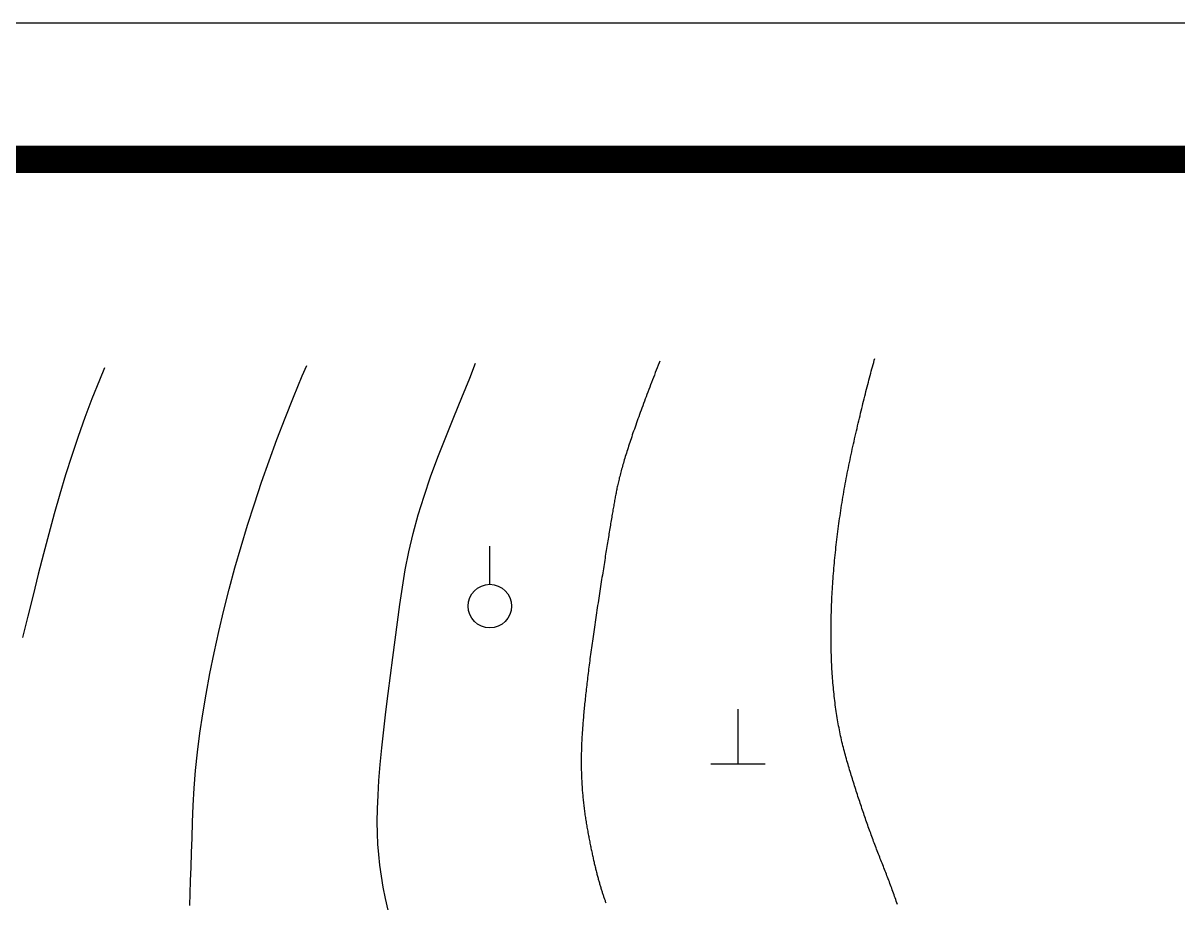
# Model space of a CAD drawing. Extents: x 39624947 to 39626627, y 3418539 to 3418836.
# Drawn here: x 39626527.74 to 39626570.13, y 3418803.91 to 3418836.23 of the extents above; entities that cross this region are included whole.
import ezdxf

# ---------------------------------------------------------------- set-up
doc = ezdxf.new("R2010")
doc.units = 0
doc.layers.get('0').update_dxf_attribs({"linetype": 'CONTINUOUS'})
for name, color, linetype in [('DLDW', 11, 'CONTINUOUS'), ('PUB_TITLE', 4, 'CONTINUOUS'), ('PUB_WALL', 9, 'CONTINUOUS')]:
    doc.layers.add(name, color=color, linetype=linetype)

# ---------------------------------------------------------------- blocks, each defined once
blk = doc.blocks.new('GC111')
for p, q in [((0, 0), (0, 2)), ((-1, 0), (1, 0))]:
    blk.add_line(p, q)
blk = doc.blocks.new('GC125')
blk.add_line((0, 0.8), (0, 2.2))
blk.add_circle((0, 0), 0.8)
blk = doc.blocks.new('333377777')
at = {"layer": 'PUB_WALL', "color": 252, "ltscale": 0.01}
for points, elevation in [([(39623278.813, 3417627.793), (39623278.624, 3417627.341), (39623278.352, 3417626.657), (39623278.092, 3417625.967), (39623277.843, 3417625.271), (39623277.607, 3417624.568), (39623277.381, 3417623.86), (39623277.168, 3417623.146), (39623276.966, 3417622.427), (39623276.77, 3417621.698), (39623276.575, 3417620.959), (39623276.381, 3417620.208), (39623276.187, 3417619.447), (39623275.994, 3417618.674), (39623275.801, 3417617.89)], 40), ([(39623281.946, 3417608.048), (39623281.957, 3417608.487), (39623281.971, 3417608.955), (39623281.987, 3417609.452), (39623282.005, 3417609.976), (39623282.025, 3417610.529), (39623282.047, 3417611.11), (39623282.071, 3417611.72), (39623282.105, 3417612.353), (39623282.157, 3417613.006), (39623282.226, 3417613.678), (39623282.312, 3417614.369), (39623282.417, 3417615.08), (39623282.538, 3417615.81), (39623282.678, 3417616.559), (39623282.835, 3417617.328), (39623283.007, 3417618.107), (39623283.192, 3417618.887), (39623283.391, 3417619.668), (39623283.602, 3417620.45), (39623283.827, 3417621.232), (39623284.065, 3417622.016), (39623284.316, 3417622.801), (39623284.58, 3417623.587), (39623284.856, 3417624.372), (39623285.143, 3417625.156), (39623285.441, 3417625.939), (39623285.751, 3417626.72), (39623286.071, 3417627.499), (39623286.234, 3417627.883)], 41), ([(39623289.221, 3417607.876), (39623289.128, 3417608.301), (39623289.047, 3417608.718), (39623288.979, 3417609.126), (39623288.923, 3417609.524), (39623288.88, 3417609.914), (39623288.849, 3417610.294), (39623288.83, 3417610.689), (39623288.825, 3417611.121), (39623288.832, 3417611.59), (39623288.853, 3417612.095), (39623288.886, 3417612.638), (39623288.933, 3417613.219), (39623288.992, 3417613.836), (39623289.064, 3417614.49), (39623289.144, 3417615.161), (39623289.225, 3417615.827), (39623289.308, 3417616.489), (39623289.393, 3417617.147), (39623289.48, 3417617.8), (39623289.568, 3417618.448), (39623289.657, 3417619.093), (39623289.749, 3417619.733), (39623289.854, 3417620.377), (39623289.987, 3417621.034), (39623290.146, 3417621.704), (39623290.331, 3417622.387), (39623290.543, 3417623.082), (39623290.782, 3417623.791), (39623291.048, 3417624.512), (39623291.34, 3417625.247), (39623291.642, 3417625.981), (39623291.935, 3417626.703), (39623292.22, 3417627.412), (39623292.438, 3417627.959)], 42), ([(39623299.199, 3417628.041), (39623299.173, 3417627.975), (39623299.138, 3417627.885), (39623299.103, 3417627.794), (39623299.069, 3417627.704), (39623299.034, 3417627.615), (39623298.999, 3417627.525), (39623298.964, 3417627.435), (39623298.93, 3417627.346), (39623298.895, 3417627.256), (39623298.861, 3417627.167), (39623298.827, 3417627.078), (39623298.793, 3417626.991), (39623298.76, 3417626.903), (39623298.727, 3417626.817), (39623298.695, 3417626.731), (39623298.663, 3417626.647), (39623298.632, 3417626.563), (39623298.601, 3417626.48), (39623298.57, 3417626.397), (39623298.54, 3417626.316), (39623298.511, 3417626.235), (39623298.481, 3417626.155), (39623298.453, 3417626.076), (39623298.424, 3417625.997), (39623298.397, 3417625.92), (39623298.369, 3417625.843), (39623298.342, 3417625.767), (39623298.316, 3417625.691), (39623298.289, 3417625.617), (39623298.264, 3417625.543), (39623298.239, 3417625.47), (39623298.214, 3417625.398), (39623298.19, 3417625.327), (39623298.166, 3417625.256), (39623298.142, 3417625.187), (39623298.119, 3417625.118), (39623298.097, 3417625.05), (39623298.075, 3417624.982), (39623298.053, 3417624.916), (39623298.032, 3417624.85), (39623298.011, 3417624.785), (39623297.991, 3417624.721), (39623297.971, 3417624.657), (39623297.951, 3417624.595), (39623297.932, 3417624.533), (39623297.914, 3417624.472), (39623297.896, 3417624.412), (39623297.878, 3417624.352), (39623297.861, 3417624.294), (39623297.844, 3417624.236), (39623297.828, 3417624.179), (39623297.812, 3417624.122), (39623297.796, 3417624.067), (39623297.781, 3417624.012), (39623297.767, 3417623.958), (39623297.753, 3417623.905), (39623297.739, 3417623.853), (39623297.726, 3417623.801), (39623297.713, 3417623.751), (39623297.701, 3417623.701), (39623297.689, 3417623.652), (39623297.677, 3417623.603), (39623297.666, 3417623.556), (39623297.656, 3417623.509), (39623297.646, 3417623.463), (39623297.636, 3417623.418), (39623297.626, 3417623.373), (39623297.617, 3417623.328), (39623297.608, 3417623.283), (39623297.599, 3417623.239), (39623297.591, 3417623.194), (39623297.582, 3417623.149), (39623297.574, 3417623.104), (39623297.566, 3417623.059), (39623297.558, 3417623.014), (39623297.549, 3417622.968), (39623297.541, 3417622.922), (39623297.533, 3417622.874), (39623297.524, 3417622.826), (39623297.515, 3417622.777), (39623297.507, 3417622.727), (39623297.498, 3417622.677), (39623297.489, 3417622.625), (39623297.48, 3417622.573), (39623297.471, 3417622.52), (39623297.462, 3417622.466), (39623297.452, 3417622.412), (39623297.443, 3417622.357), (39623297.433, 3417622.301), (39623297.424, 3417622.244), (39623297.414, 3417622.186), (39623297.404, 3417622.128), (39623297.394, 3417622.069), (39623297.384, 3417622.009), (39623297.374, 3417621.948), (39623297.364, 3417621.886), (39623297.354, 3417621.824), (39623297.343, 3417621.761), (39623297.333, 3417621.697), (39623297.322, 3417621.633), (39623297.311, 3417621.567), (39623297.301, 3417621.501), (39623297.29, 3417621.434), (39623297.279, 3417621.366), (39623297.268, 3417621.298), (39623297.256, 3417621.228), (39623297.245, 3417621.158), (39623297.234, 3417621.088), (39623297.222, 3417621.016), (39623297.211, 3417620.943), (39623297.199, 3417620.87), (39623297.187, 3417620.796), (39623297.175, 3417620.722), (39623297.163, 3417620.646), (39623297.151, 3417620.57), (39623297.139, 3417620.493), (39623297.127, 3417620.415), (39623297.114, 3417620.336), (39623297.102, 3417620.257), (39623297.089, 3417620.176), (39623297.076, 3417620.096), (39623297.064, 3417620.014), (39623297.051, 3417619.931), (39623297.038, 3417619.848), (39623297.025, 3417619.764), (39623297.011, 3417619.679), (39623296.998, 3417619.593), (39623296.985, 3417619.507), (39623296.971, 3417619.42), (39623296.958, 3417619.332), (39623296.944, 3417619.243), (39623296.931, 3417619.155), (39623296.917, 3417619.066), (39623296.903, 3417618.977), (39623296.89, 3417618.888), (39623296.877, 3417618.799), (39623296.863, 3417618.71), (39623296.85, 3417618.621), (39623296.836, 3417618.532), (39623296.823, 3417618.444), (39623296.81, 3417618.356), (39623296.798, 3417618.269), (39623296.785, 3417618.182), (39623296.773, 3417618.096), (39623296.76, 3417618.011), (39623296.748, 3417617.926), (39623296.736, 3417617.842), (39623296.724, 3417617.758), (39623296.713, 3417617.675), (39623296.701, 3417617.592), (39623296.69, 3417617.51), (39623296.679, 3417617.429), (39623296.668, 3417617.348), (39623296.657, 3417617.267), (39623296.646, 3417617.188), (39623296.636, 3417617.109), (39623296.625, 3417617.03), (39623296.615, 3417616.952), (39623296.605, 3417616.875), (39623296.595, 3417616.798), (39623296.586, 3417616.721), (39623296.576, 3417616.646), (39623296.567, 3417616.571), (39623296.558, 3417616.496), (39623296.549, 3417616.422), (39623296.54, 3417616.349), (39623296.531, 3417616.276), (39623296.523, 3417616.203), (39623296.514, 3417616.132), (39623296.506, 3417616.061), (39623296.498, 3417615.99), (39623296.49, 3417615.92), (39623296.483, 3417615.851), (39623296.475, 3417615.782), (39623296.468, 3417615.714), (39623296.461, 3417615.646), (39623296.454, 3417615.579), (39623296.447, 3417615.512), (39623296.44, 3417615.446), (39623296.433, 3417615.381), (39623296.427, 3417615.316), (39623296.421, 3417615.252), (39623296.415, 3417615.188), (39623296.409, 3417615.125), (39623296.403, 3417615.063), (39623296.398, 3417615.001), (39623296.392, 3417614.939), (39623296.387, 3417614.879), (39623296.382, 3417614.818), (39623296.377, 3417614.759), (39623296.372, 3417614.7), (39623296.368, 3417614.641), (39623296.363, 3417614.583), (39623296.359, 3417614.526), (39623296.355, 3417614.469), (39623296.351, 3417614.413), (39623296.348, 3417614.356), (39623296.344, 3417614.3), (39623296.341, 3417614.245), (39623296.338, 3417614.189), (39623296.335, 3417614.134), (39623296.332, 3417614.08), (39623296.329, 3417614.025), (39623296.327, 3417613.971), (39623296.325, 3417613.917), (39623296.323, 3417613.862), (39623296.321, 3417613.808), (39623296.319, 3417613.754), (39623296.318, 3417613.7), (39623296.317, 3417613.646), (39623296.316, 3417613.592), (39623296.315, 3417613.538), (39623296.314, 3417613.484), (39623296.314, 3417613.43), (39623296.313, 3417613.376), (39623296.313, 3417613.323), (39623296.314, 3417613.269), (39623296.314, 3417613.215), (39623296.314, 3417613.162), (39623296.315, 3417613.108), (39623296.316, 3417613.055), (39623296.317, 3417613.002), (39623296.319, 3417612.948), (39623296.32, 3417612.895), (39623296.322, 3417612.842), (39623296.324, 3417612.789), (39623296.326, 3417612.736), (39623296.328, 3417612.683), (39623296.331, 3417612.63), (39623296.334, 3417612.577), (39623296.337, 3417612.524), (39623296.34, 3417612.471), (39623296.343, 3417612.419), (39623296.347, 3417612.366), (39623296.35, 3417612.314), (39623296.354, 3417612.261), (39623296.358, 3417612.209), (39623296.363, 3417612.156), (39623296.367, 3417612.104), (39623296.372, 3417612.052), (39623296.377, 3417611.999), (39623296.382, 3417611.947), (39623296.387, 3417611.895), (39623296.393, 3417611.843), (39623296.399, 3417611.791), (39623296.404, 3417611.739), (39623296.41, 3417611.688), (39623296.417, 3417611.636), (39623296.423, 3417611.584), (39623296.43, 3417611.532), (39623296.437, 3417611.481), (39623296.444, 3417611.429), (39623296.451, 3417611.378), (39623296.459, 3417611.326), (39623296.466, 3417611.275), (39623296.474, 3417611.224), (39623296.482, 3417611.172), (39623296.491, 3417611.121), (39623296.499, 3417611.07), (39623296.508, 3417611.019), (39623296.516, 3417610.969), (39623296.525, 3417610.918), (39623296.534, 3417610.868), (39623296.543, 3417610.818), (39623296.552, 3417610.768), (39623296.561, 3417610.719), (39623296.57, 3417610.669), (39623296.579, 3417610.62), (39623296.589, 3417610.572), (39623296.598, 3417610.523), (39623296.607, 3417610.475), (39623296.616, 3417610.428), (39623296.626, 3417610.38), (39623296.635, 3417610.333), (39623296.644, 3417610.287), (39623296.654, 3417610.241), (39623296.663, 3417610.195), (39623296.672, 3417610.149), (39623296.682, 3417610.104), (39623296.691, 3417610.059), (39623296.701, 3417610.015), (39623296.71, 3417609.971), (39623296.719, 3417609.927), (39623296.729, 3417609.883), (39623296.738, 3417609.84), (39623296.748, 3417609.797), (39623296.757, 3417609.755), (39623296.767, 3417609.713), (39623296.776, 3417609.671), (39623296.786, 3417609.63), (39623296.795, 3417609.589), (39623296.805, 3417609.548), (39623296.814, 3417609.508), (39623296.824, 3417609.468), (39623296.834, 3417609.428), (39623296.843, 3417609.389), (39623296.853, 3417609.35), (39623296.862, 3417609.311), (39623296.872, 3417609.273), (39623296.882, 3417609.235), (39623296.891, 3417609.197), (39623296.901, 3417609.16), (39623296.911, 3417609.123), (39623296.92, 3417609.087), (39623296.93, 3417609.051), (39623296.94, 3417609.015), (39623296.949, 3417608.979), (39623296.959, 3417608.944), (39623296.969, 3417608.909), (39623296.979, 3417608.875), (39623296.988, 3417608.841), (39623296.998, 3417608.807), (39623297.008, 3417608.774), (39623297.018, 3417608.741), (39623297.028, 3417608.708), (39623297.038, 3417608.676), (39623297.047, 3417608.644), (39623297.057, 3417608.612), (39623297.067, 3417608.58), (39623297.077, 3417608.55), (39623297.087, 3417608.519), (39623297.097, 3417608.489), (39623297.107, 3417608.459), (39623297.117, 3417608.429), (39623297.127, 3417608.399), (39623297.137, 3417608.369), (39623297.147, 3417608.34), (39623297.157, 3417608.311), (39623297.167, 3417608.282), (39623297.177, 3417608.253), (39623297.187, 3417608.224), (39623297.197, 3417608.196), (39623297.207, 3417608.167), (39623297.217, 3417608.138)], 43), ([(39623307.923, 3417608.079), (39623307.902, 3417608.14), (39623307.882, 3417608.2), (39623307.861, 3417608.26), (39623307.84, 3417608.32), (39623307.819, 3417608.38), (39623307.798, 3417608.44), (39623307.777, 3417608.499), (39623307.756, 3417608.558), (39623307.735, 3417608.617), (39623307.713, 3417608.676), (39623307.692, 3417608.734), (39623307.67, 3417608.793), (39623307.649, 3417608.851), (39623307.627, 3417608.909), (39623307.605, 3417608.967), (39623307.583, 3417609.024), (39623307.561, 3417609.082), (39623307.539, 3417609.139), (39623307.517, 3417609.196), (39623307.495, 3417609.253), (39623307.473, 3417609.309), (39623307.451, 3417609.366), (39623307.428, 3417609.423), (39623307.406, 3417609.48), (39623307.384, 3417609.536), (39623307.361, 3417609.593), (39623307.339, 3417609.65), (39623307.316, 3417609.706), (39623307.294, 3417609.763), (39623307.272, 3417609.82), (39623307.249, 3417609.877), (39623307.227, 3417609.934), (39623307.205, 3417609.992), (39623307.182, 3417610.05), (39623307.16, 3417610.107), (39623307.138, 3417610.165), (39623307.116, 3417610.224), (39623307.094, 3417610.282), (39623307.072, 3417610.34), (39623307.05, 3417610.399), (39623307.028, 3417610.458), (39623307.007, 3417610.517), (39623306.985, 3417610.576), (39623306.963, 3417610.636), (39623306.941, 3417610.696), (39623306.92, 3417610.755), (39623306.898, 3417610.815), (39623306.876, 3417610.876), (39623306.855, 3417610.936), (39623306.833, 3417610.996), (39623306.812, 3417611.057), (39623306.791, 3417611.118), (39623306.769, 3417611.179), (39623306.748, 3417611.24), (39623306.727, 3417611.302), (39623306.705, 3417611.363), (39623306.684, 3417611.425), (39623306.663, 3417611.487), (39623306.642, 3417611.549), (39623306.621, 3417611.612), (39623306.6, 3417611.674), (39623306.579, 3417611.737), (39623306.558, 3417611.8), (39623306.537, 3417611.863), (39623306.516, 3417611.926), (39623306.496, 3417611.989), (39623306.475, 3417612.053), (39623306.454, 3417612.117), (39623306.433, 3417612.181), (39623306.413, 3417612.245), (39623306.392, 3417612.309), (39623306.372, 3417612.373), (39623306.351, 3417612.438), (39623306.331, 3417612.503), (39623306.31, 3417612.568), (39623306.29, 3417612.633), (39623306.27, 3417612.699), (39623306.25, 3417612.764), (39623306.229, 3417612.83), (39623306.209, 3417612.896), (39623306.189, 3417612.962), (39623306.169, 3417613.028), (39623306.149, 3417613.095), (39623306.129, 3417613.161), (39623306.109, 3417613.228), (39623306.089, 3417613.295), (39623306.07, 3417613.363), (39623306.051, 3417613.431), (39623306.031, 3417613.499), (39623306.013, 3417613.567), (39623305.994, 3417613.636), (39623305.975, 3417613.705), (39623305.957, 3417613.774), (39623305.939, 3417613.844), (39623305.922, 3417613.914), (39623305.904, 3417613.985), (39623305.888, 3417614.056), (39623305.871, 3417614.127), (39623305.855, 3417614.199), (39623305.839, 3417614.272), (39623305.824, 3417614.345), (39623305.809, 3417614.418), (39623305.794, 3417614.491), (39623305.779, 3417614.565), (39623305.765, 3417614.64), (39623305.751, 3417614.715), (39623305.738, 3417614.79), (39623305.725, 3417614.866), (39623305.712, 3417614.942), (39623305.7, 3417615.019), (39623305.688, 3417615.096), (39623305.676, 3417615.173), (39623305.665, 3417615.251), (39623305.654, 3417615.329), (39623305.643, 3417615.408), (39623305.633, 3417615.487), (39623305.623, 3417615.567), (39623305.613, 3417615.647), (39623305.604, 3417615.728), (39623305.595, 3417615.808), (39623305.587, 3417615.89), (39623305.578, 3417615.971), (39623305.571, 3417616.054), (39623305.563, 3417616.136), (39623305.556, 3417616.219), (39623305.549, 3417616.303), (39623305.543, 3417616.387), (39623305.536, 3417616.471), (39623305.531, 3417616.556), (39623305.525, 3417616.641), (39623305.52, 3417616.726), (39623305.515, 3417616.812), (39623305.511, 3417616.899), (39623305.507, 3417616.986), (39623305.503, 3417617.073), (39623305.5, 3417617.161), (39623305.497, 3417617.249), (39623305.494, 3417617.337), (39623305.492, 3417617.426), (39623305.49, 3417617.516), (39623305.488, 3417617.606), (39623305.487, 3417617.696), (39623305.486, 3417617.787), (39623305.485, 3417617.878), (39623305.485, 3417617.969), (39623305.485, 3417618.061), (39623305.485, 3417618.154), (39623305.486, 3417618.247), (39623305.487, 3417618.34), (39623305.488, 3417618.433), (39623305.49, 3417618.527), (39623305.492, 3417618.621), (39623305.495, 3417618.715), (39623305.497, 3417618.809), (39623305.5, 3417618.904), (39623305.504, 3417618.999), (39623305.508, 3417619.094), (39623305.512, 3417619.189), (39623305.516, 3417619.284), (39623305.52, 3417619.379), (39623305.525, 3417619.474), (39623305.531, 3417619.57), (39623305.536, 3417619.665), (39623305.542, 3417619.76), (39623305.548, 3417619.856), (39623305.555, 3417619.951), (39623305.561, 3417620.047), (39623305.568, 3417620.143), (39623305.576, 3417620.238), (39623305.583, 3417620.334), (39623305.591, 3417620.43), (39623305.6, 3417620.526), (39623305.608, 3417620.622), (39623305.617, 3417620.718), (39623305.626, 3417620.814), (39623305.636, 3417620.91), (39623305.646, 3417621.006), (39623305.656, 3417621.102), (39623305.666, 3417621.199), (39623305.677, 3417621.295), (39623305.688, 3417621.391), (39623305.699, 3417621.488), (39623305.711, 3417621.584), (39623305.723, 3417621.681), (39623305.735, 3417621.778), (39623305.748, 3417621.874), (39623305.761, 3417621.971), (39623305.774, 3417622.068), (39623305.788, 3417622.165), (39623305.801, 3417622.262), (39623305.815, 3417622.359), (39623305.83, 3417622.456), (39623305.845, 3417622.553), (39623305.86, 3417622.65), (39623305.875, 3417622.747), (39623305.891, 3417622.844), (39623305.907, 3417622.942), (39623305.923, 3417623.039), (39623305.939, 3417623.137), (39623305.956, 3417623.234), (39623305.973, 3417623.332), (39623305.991, 3417623.429), (39623306.009, 3417623.527), (39623306.027, 3417623.625), (39623306.045, 3417623.722), (39623306.064, 3417623.82), (39623306.083, 3417623.918), (39623306.102, 3417624.016), (39623306.122, 3417624.114), (39623306.142, 3417624.212), (39623306.162, 3417624.31), (39623306.183, 3417624.409), (39623306.203, 3417624.507), (39623306.224, 3417624.605), (39623306.245, 3417624.702), (39623306.267, 3417624.8), (39623306.288, 3417624.897), (39623306.309, 3417624.994), (39623306.331, 3417625.09), (39623306.353, 3417625.187), (39623306.375, 3417625.283), (39623306.397, 3417625.378), (39623306.419, 3417625.473), (39623306.441, 3417625.568), (39623306.462, 3417625.661), (39623306.484, 3417625.755), (39623306.506, 3417625.848), (39623306.528, 3417625.94), (39623306.55, 3417626.032), (39623306.572, 3417626.123), (39623306.594, 3417626.213), (39623306.616, 3417626.303), (39623306.637, 3417626.393), (39623306.659, 3417626.482), (39623306.681, 3417626.571), (39623306.703, 3417626.658), (39623306.725, 3417626.746), (39623306.747, 3417626.833), (39623306.769, 3417626.919), (39623306.79, 3417627.005), (39623306.812, 3417627.09), (39623306.834, 3417627.175), (39623306.856, 3417627.259), (39623306.878, 3417627.343), (39623306.899, 3417627.426), (39623306.921, 3417627.508), (39623306.943, 3417627.59), (39623306.965, 3417627.672), (39623306.987, 3417627.753), (39623307.009, 3417627.833), (39623307.03, 3417627.913), (39623307.052, 3417627.992), (39623307.074, 3417628.071), (39623307.092, 3417628.137)], 44)]:
    blk.add_lwpolyline(points, dxfattribs=dict(at, elevation=elevation))
blk.add_blockref('GC125', (39623292.958, 3417619.041, 51.487), dxfattribs=at)

msp = doc.modelspace()

# ---------------------------------------------------------------- linework, layer by layer
at = {"linetype": 'Continuous'}
msp.add_lwpolyline([(39626211.862, 3418831.229), (39626586.862, 3418831.229), (39626586.862, 3418544.229), (39626211.862, 3418544.229)], close=True, dxfattribs=at)
at = {"layer": 'PUB_TITLE'}
msp.add_lwpolyline([(39626206.862, 3418539.229), (39626626.862, 3418539.229), (39626626.862, 3418836.229), (39626206.862, 3418836.229)], close=True, dxfattribs=at)
at = {"layer": 'PUB_TITLE', "const_width": 1}
msp.add_lwpolyline([(39626211.862, 3418544.229), (39626621.862, 3418544.229), (39626621.862, 3418831.229), (39626211.862, 3418831.229)], close=True, dxfattribs=at)

# ---------------------------------------------------------------- block references
at = {"linetype": 'Continuous'}
msp.add_blockref('333377777', (3251.913, 1195.776), dxfattribs=at)
at = {"layer": 'DLDW', "linetype": 'Continuous'}
msp.add_blockref('GC111', (39626553.984, 3418809.026, 95.041), dxfattribs=at)

doc.saveas('drawing.dxf')
